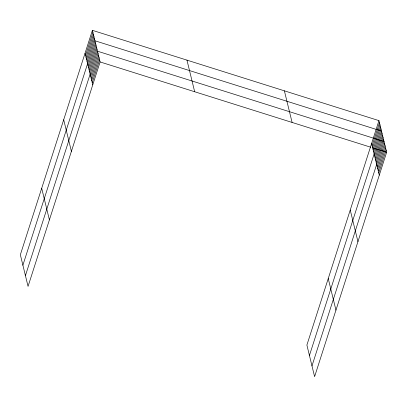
<?xml version="1.0" encoding="UTF-8"?>
<svg xmlns="http://www.w3.org/2000/svg" width="407" height="407" viewBox="0 0 407 407"><rect width="100%" height="100%" fill="white"/><g stroke="black" fill="none" stroke-linecap="round" stroke-linejoin="round"><path stroke-width="0.61" d="M92.404 30.337L20.35 254.762L28.052 286.375L100.107 61.95L92.404 30.337L378.948 120.625L386.65 152.238L314.596 376.663L306.893 345.05L378.948 120.625M85.562 55.332L92.913 32.423M86.07 57.418L93.422 34.509M86.574 59.503L93.931 36.599M87.083 61.589L94.439 38.685M22.894 265.196L94.948 40.771L381.486 131.054L309.432 355.484M88.1 65.761L95.457 42.857M88.609 67.847L95.966 44.943M89.118 69.933L96.474 47.029M89.626 72.024L96.983 49.115M25.432 275.625L97.492 51.201L384.03 141.488L311.976 365.913M90.659 76.257L98.016 53.353M91.183 78.409L98.54 55.5M91.707 80.555L99.064 57.652M92.231 82.707L99.583 59.798M372.1 145.614L379.456 122.71M372.608 147.7L379.965 124.796M373.117 149.791L380.474 126.882M373.626 151.877L380.983 128.968M374.644 156.049L381.995 133.14M375.152 158.135L382.504 135.231M375.661 160.221L383.012 137.317M376.17 162.307L383.521 139.403M377.203 166.544L384.554 143.635M377.727 168.691L385.078 145.787M378.245 170.843L385.602 147.939M378.769 172.995L386.126 150.086M100.107 61.95L370.696 147.207M372.466 147.766L386.65 152.238M371.591 143.529L379.293 175.142M350.239 210.032L357.946 241.646M284.386 90.827L292.094 122.441M328.24 278.546L335.948 310.159M186.966 60.134L194.668 91.743M85.053 53.246L92.755 84.854M63.701 119.744L71.403 151.358M41.702 188.263L49.405 219.877"/></g></svg>
